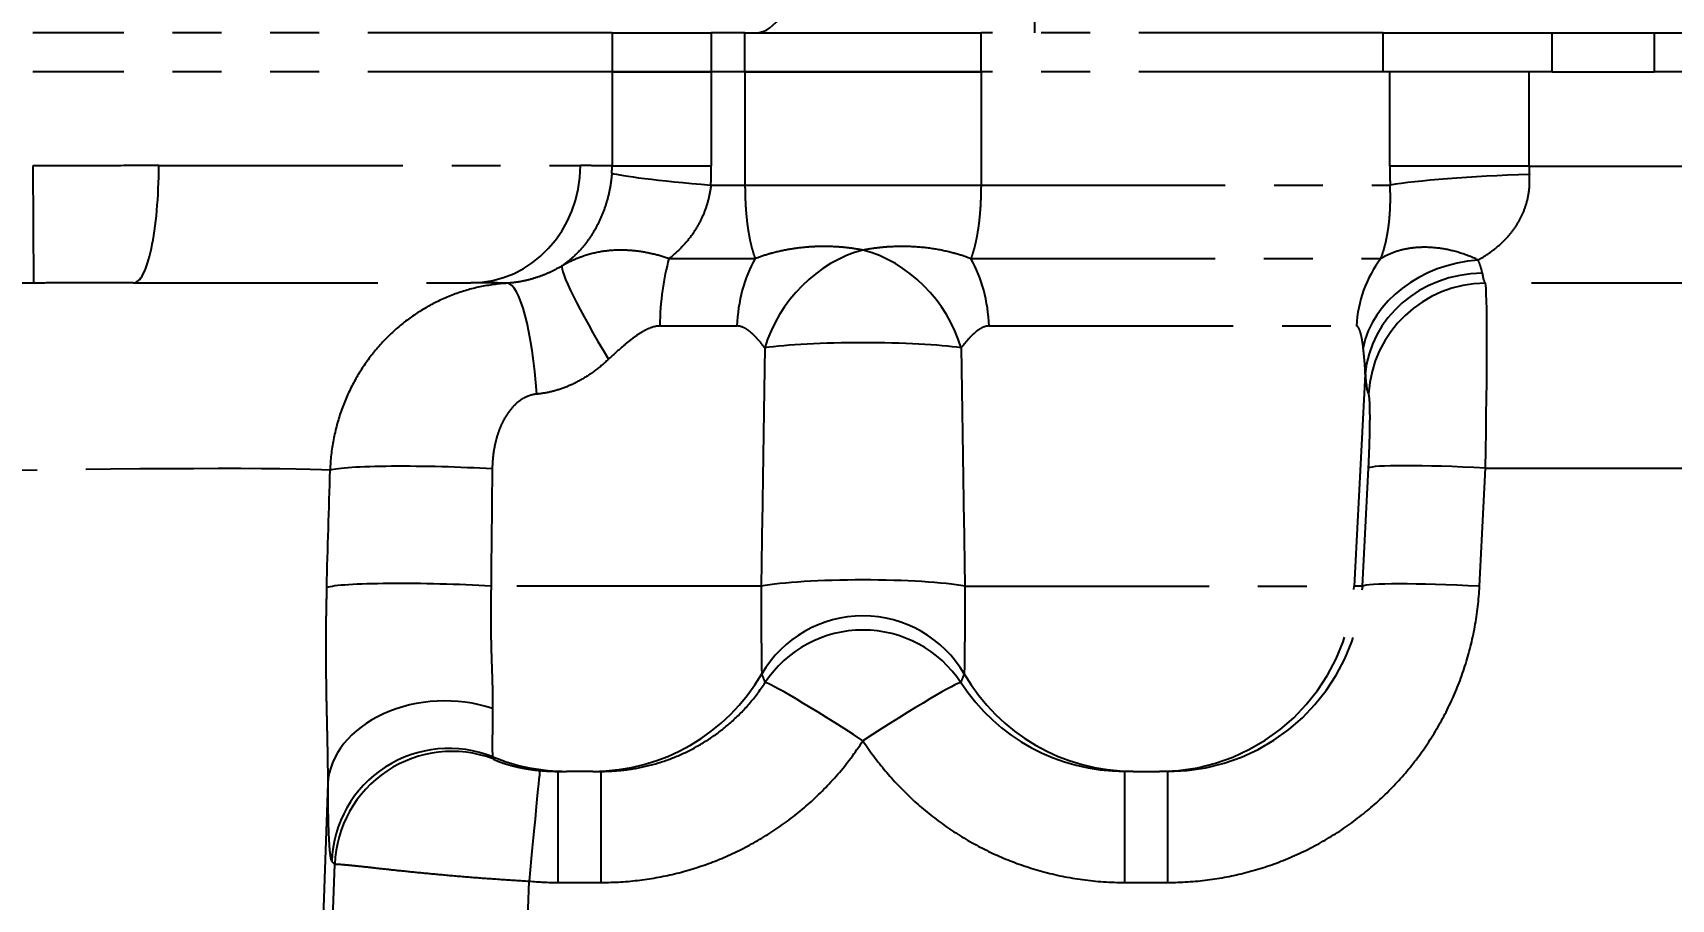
# Model space of a CAD drawing. Header units: inches. Extents: x 0 to 77285, y -118 to 40065.
# Drawn here: x 69410.72 to 69452.66, y 25522.66 to 25544.83 of the extents above; entities that cross this region are included whole.
import ezdxf

# ---------------------------------------------------------------- set-up
doc = ezdxf.new("R2010")
doc.units = ezdxf.units.IN
doc.header["$LTSCALE"] = 5
doc.header["$MEASUREMENT"] = 0
doc.linetypes.add('PHANTOM', pattern=[2.5, 1.25, -0.25, 0.25, -0.25, 0.25, -0.25])
doc.layers.add('66', color=6, linetype='PHANTOM')
doc.styles.add('SCI', font='')
doc.styles.get('SCI').set_extended_font_data('Gulim')
doc.dimstyles.new('SCH', dxfattribs={"dimtxt": 2.5, "dimasz": 2, "dimexe": 1.25, "dimexo": 0.625, "dimtad": 1, "dimdec": 8, "dimtxsty": 'SCI', "dimcen": 2.5, "dimclrd": 4, "dimclre": 4, "dimclrt": 7, "dimadec": 8, "dimazin": 2, "dimtfac": 1, "dimtdec": 8, "dimtmove": 0, "dimatfit": 3, "dimfxl": 1, "dimarcsym": 0})

# ---------------------------------------------------------------- blocks, each defined once
blk = doc.blocks.new('A$C70e98cdd')
for p, q in [((-32.85, 135.1), (-32.85, 136.753)), ((-43.671, 135.1), (-58.499, 135.1)), ((-43.671, 135.1), (-41.132, 135.1)), ((-43.671, 135.1), (-43.671, 134.1)), ((-40.269, 135.1), (-41.132, 135.1)), ((-41.132, 135.1), (-41.132, 134.1)), ((-40.269, 135.1), (-34.228, 135.1)), ((-40.269, 134.1), (-40.269, 135.1)), ((-23.936, 135.1), (-34.228, 135.1)), ((-34.228, 134.1), (-34.228, 135.1)), ((-23.936, 135.1), (-19.606, 135.1)), ((-23.936, 134.1), (-23.936, 135.1)), ((-19.606, 135.1), (-16.999, 135.1)), ((-19.606, 134.1), (-19.606, 135.1)), ((-16.999, 135.1), (-12.668, 135.1)), ((-16.999, 135.1), (-16.999, 134.1)), ((-43.671, 134.1), (-58.499, 134.1)), ((-43.671, 134.1), (-58.499, 134.1)), ((-43.671, 134.1), (-41.132, 134.1)), ((-43.671, 134.1), (-43.671, 131.694)), ((-41.132, 134.1), (-43.671, 134.1)), ((-40.269, 134.1), (-41.132, 134.1)), ((-41.132, 134.1), (-41.132, 131.694)), ((-40.269, 134.1), (-41.132, 134.1)), ((-40.269, 134.1), (-34.228, 134.1)), ((-40.269, 134.1), (-40.269, 131.2)), ((-34.228, 134.1), (-40.269, 134.1)), ((-23.936, 134.1), (-34.228, 134.1)), ((-34.228, 134.1), (-34.228, 131.2)), ((-23.936, 134.1), (-34.228, 134.1)), ((-19.606, 134.1), (-23.936, 134.1)), ((-23.763, 131.685), (-23.763, 134.1)), ((-20.201, 131.685), (-20.201, 134.1)), ((-19.606, 134.1), (-16.999, 134.1)), ((-19.606, 134.1), (-16.999, 134.1)), ((-12.668, 134.1), (-16.999, 134.1)), ((-58.499, 131.693), (-58.48, 128.696)), ((-55.273, 131.7), (-44.481, 131.7)), ((-43.671, 131.694), (-41.132, 131.694)), ((-20.201, 131.685), (-23.763, 131.685)), ((-20.201, 131.685), (-13.515, 131.685)), ((-41.142, 131.2), (-40.269, 131.2)), ((-40.269, 131.2), (-34.228, 131.2)), ((-34.228, 131.2), (-23.758, 131.2)), ((-42.215, 129.32), (-40.009, 129.32)), ((-34.488, 129.32), (-23.994, 129.32)), ((-55.918, 128.7), (-47.285, 128.7)), ((-13.888, 128.691), (-21.316, 128.691)), ((-42.452, 127.597), (-40.475, 127.597)), ((-34.022, 127.597), (-24.617, 127.597)), ((-24.391, 126.366), (-24.675, 120.938)), ((-24.46, 120.938), (-24.309, 123.962)), ((-21.468, 120.938), (-21.317, 123.962)), ((-21.317, 123.962), (29.32, 123.962)), ((-39.857, 120.938), (-46.767, 120.938)), ((-34.64, 120.938), (-24.675, 120.938)), ((-24.46, 120.938), (-24.675, 120.938)), ((-39.849, 119.35), (-39.849, 119.35)), ((-34.648, 119.35), (-34.648, 119.35)), ((-45.05, 116.2), (-44.836, 116.2)), ((-45.05, 113.357), (-45.05, 116.2)), ((-44.161, 116.2), (-44.836, 116.2)), ((-44.161, 116.2), (-43.947, 116.2)), ((-43.947, 113.357), (-43.947, 116.2)), ((-30.336, 116.2), (-30.55, 116.2)), ((-30.55, 113.357), (-30.55, 116.2)), ((-30.336, 116.2), (-29.661, 116.2)), ((-29.447, 116.2), (-29.661, 116.2)), ((-29.447, 113.357), (-29.447, 116.2)), ((-50.95, 115.886), (-51.154, 110.036)), ((-50.891, 110.29), (-50.77, 113.823)), ((-49.999, 113.76), (-49.999, 113.76)), ((-45.896, 110.415), (-45.794, 113.392)), ((-45.05, 113.357), (-43.947, 113.357)), ((-30.55, 113.357), (-29.447, 113.357))]:
    blk.add_line(p, q)
for centre, major_axis, ratio, start_param, end_param in [((-39.996, 137.1), (0, -2), 0.518302, 0, 1.396263), ((-55.918, 131.7), (0, -3), 0.215021, 6.283184, 7.853981), ((-47.285, 131.7), (0, -3), 0.934493, 0, 1.570796), ((-44.772, 131.686), (-0.007, -1.648), 0.668349, 1.465802, 1.57831), ((-50.686, 131.694), (0, -10.888), 0.877491, 1.525418, 1.570768), ((-19.324, 131.685), (0, 9.795), 0.453205, 1.570785, 1.620336), ((-18.718, 131.685), (0, 1.939), 0.764598, 1.570864, 1.678293), ((-38.745, 131.2), (-4.988, 0.341), 0.037192, 0.152266, 1.072017), ((-20.192, 131.2), (-3.998, -0.141), 0.069267, 4.709944, 5.811817), ((-41.372, 127.44), (0, -3), 0.360361, 4.035213, 4.66003), ((-38.353, 127.44), (0, -3), 0.708371, 4.035212, 4.660029), ((-37.249, 126.88), (-1.938, -2.29), 0.777596, 3.969182, 5.237031), ((-37.249, 126.88), (1.938, -2.29), 0.777598, 1.046151, 2.314004), ((-36.144, 127.44), (0, -3), 0.708367, 1.623182, 2.248003), ((-21.779, 127.44), (0, -3), 0.947374, 4.03521, 4.660029), ((-21.501, 126.884), (-2.943, -0.582), 0.794615, 4.556613, 5.974203), ((-43.374, 126.587), (-1.568, 2.558), 0.08414, 0.043418, 1.457922), ((-21.399, 126.208), (-2.994, -0.194), 0.912463, 4.653476, 6.155098), ((-20.983, 131.686), (-0.318, -3), 0.103657, 5.873455, 6.233288), ((-46.184, 125.697), (-0.18, 2.995), 0.198989, 4.752864, 6.269371), ((-21.316, 125.696), (-2.335, -1.884), 0.996944, 4.034885, 5.550233), ((-21.428, 123.7), (0.105, 5), 0.020954, 4.76519, 6.222725), ((-37.249, 126.88), (-3, 0), 0.09573, 3.720024, 5.704756), ((-23.978, 131.79), (-0.312, -5.948), 0.052479, 5.863332, 6.224785), ((-60.677, 123.7), (10.012, 0.175), 0.017391, 0.212048, 1.568657), ((-205.615, 331.931), (-86.62, -3311.761), 0.048422, 1.5083, 1.509208), ((-47.96, 123.783), (-2.999, 0.082), 0.069455, 4.294527, 6.069838), ((3098.456, 235.565), (-365.567, -3892.12), 0.802681, 4.816241, 4.81701), ((-21.317, 123.805), (-2.996, 0.149), 0.052272, 4.714989, 6.230826), ((-48.042, 120.781), (-2.999, 0.082), 0.070626, 4.275227, 6.078168), ((-37.249, 120.781), (3, 0), 0.105943, 0.516687, 2.624905), ((-29.661, 121.2), (0, -5), 0.99863, 0, 1.518436), ((-29.469, 121.2), (4.446, -2.334), 0.994691, 5.197968, 6.716405), ((-21.468, 120.781), (-2.996, 0.149), 0.052272, 4.714989, 6.230826), ((-37.249, 117.189), (3, 0), 0.995946, 0.527531, 2.614062), ((-37.249, 116.827), (3, 0), 0.996801, 0.580393, 2.5612), ((-44.161, 121.2), (0, -5), 0.99863, 0, 1.045626), ((-39.472, 118.915), (-0.515, 1.557), 0.256175, 1.628426, 1.776757), ((-35.024, 118.913), (-0.514, -1.555), 0.255809, 1.365057, 1.513612), ((-30.336, 121.2), (0, -5), 0.99863, 5.237559, 6.283185), ((-37.249, 116.827), (-2.514, 1.637), 0.043881, 4.740944, 6.239303), ((-37.249, 116.827), (2.514, 1.637), 0.043881, 0.043882, 1.542241), ((-30.528, 121.2), (4.445, 2.334), 0.99469, 3.234219, 4.226721), ((-47.953, 115.777), (-3, -0.008), 0.742054, 4.289814, 6.231099), ((-47.851, 113.791), (2.163, 2.079), 0.998822, 0.419046, 2.339121), ((-47.774, 113.714), (2.078, 2.163), 0.998905, 0.405696, 2.299486), ((4.387, 1526.298), (-51.049, -1410.067), 0.002279, 6.261332, 6.262949), ((-44.836, 121.2), (0, -5), 0.99863, 5.896275, 6.283185), ((-45.794, 113.235), (0.278, 2.987), 0.004859, 0.004858, 1.518662), ((-45.063, 121.195), (4.695, -1.756), 0.996029, 4.978561, 5.071573), ((-17.795, 999.501), (-32.026, -886.144), 0.034899, 6.249437, 6.252017), ((-45.05, 121.354), (8.008, 0), 0.99863, 4.619418, 4.712395)]:
    blk.add_ellipse(centre, major_axis=major_axis, ratio=ratio, start_param=start_param, end_param=end_param)
for points, knots in [([(-55.273, 131.7), (-55.684, 131.7), (-56.078, 131.7), (-56.456, 131.699), (-56.833, 131.699), (-57.192, 131.698), (-57.533, 131.697), (-57.874, 131.696), (-58.196, 131.695), (-58.499, 131.693)], [0, 0, 0, 0, 0.3333333, 0.3333333, 0.3333333, 0.6666667, 0.6666667, 0.6666667, 0.9999999, 0.9999999, 0.9999999, 0.9999999]), ([(-20.228, 130.887), (-20.208, 130.984), (-20.195, 131.082), (-20.189, 131.18), (-20.183, 131.279), (-20.184, 131.378), (-20.192, 131.477)], [0.75, 0.75, 0.75, 0.75, 0.875, 0.875, 0.875, 1, 1, 1, 1]), ([(-43.719, 131.169), (-43.738, 131.058), (-43.763, 130.948), (-43.792, 130.84), (-43.822, 130.731), (-43.857, 130.622), (-43.898, 130.515)], [0.125, 0.125, 0.125, 0.125, 0.25, 0.25, 0.25, 0.375, 0.375, 0.375, 0.375]), ([(-41.142, 131.2), (-41.154, 131.087), (-41.174, 130.974), (-41.2, 130.863), (-41.227, 130.752), (-41.261, 130.644), (-41.302, 130.536)], [0, 0, 0, 0, 0.1666667, 0.1666667, 0.1666667, 0.3333333, 0.3333333, 0.3333333, 0.3333333]), ([(-23.754, 130.639), (-23.75, 130.731), (-23.749, 130.824), (-23.75, 130.918), (-23.75, 131.012), (-23.753, 131.106), (-23.758, 131.2)], [0.7142857, 0.7142857, 0.7142857, 0.7142857, 0.8571429, 0.8571429, 0.8571429, 1, 1, 1, 1]), ([(-20.613, 130.042), (-20.544, 130.134), (-20.485, 130.228), (-20.435, 130.321), (-20.385, 130.414), (-20.343, 130.507), (-20.309, 130.601), (-20.275, 130.695), (-20.248, 130.79), (-20.228, 130.887)], [0.375, 0.375, 0.375, 0.375, 0.5, 0.5, 0.5, 0.625, 0.625, 0.625, 0.75, 0.75, 0.75, 0.75]), ([(-43.898, 130.515), (-43.939, 130.409), (-43.985, 130.304), (-44.037, 130.201), (-44.089, 130.098), (-44.148, 129.996), (-44.212, 129.898)], [0.375, 0.375, 0.375, 0.375, 0.5, 0.5, 0.5, 0.625, 0.625, 0.625, 0.625]), ([(-41.45, 130.214), (-41.507, 130.108), (-41.573, 130.004), (-41.647, 129.901), (-41.722, 129.799), (-41.807, 129.698), (-41.901, 129.601)], [0.5, 0.5, 0.5, 0.5, 0.6666667, 0.6666667, 0.6666667, 0.8333333, 0.8333333, 0.8333333, 0.8333333]), ([(-23.911, 129.571), (-23.886, 129.658), (-23.865, 129.746), (-23.847, 129.834), (-23.829, 129.922), (-23.814, 130.011), (-23.802, 130.099)], [0.1428571, 0.1428571, 0.1428571, 0.1428571, 0.2857143, 0.2857143, 0.2857143, 0.4285714, 0.4285714, 0.4285714, 0.4285714]), ([(-35.438, 129.57), (-35.616, 129.598), (-35.802, 129.617), (-35.997, 129.626), (-36.192, 129.635), (-36.395, 129.634), (-36.604, 129.62)], [0.4, 0.4, 0.4, 0.4, 0.6, 0.6, 0.6, 0.8, 0.8, 0.8, 0.8]), ([(-21.501, 129.285), (-21.676, 129.368), (-21.849, 129.433), (-22.015, 129.482), (-22.182, 129.531), (-22.341, 129.565), (-22.496, 129.585), (-22.651, 129.606), (-22.8, 129.613), (-22.938, 129.61), (-23.077, 129.607), (-23.205, 129.593), (-23.329, 129.57), (-23.453, 129.547), (-23.574, 129.514), (-23.685, 129.471)], [0, 0, 0, 0, 0.1666667, 0.1666667, 0.1666667, 0.3333333, 0.3333333, 0.3333333, 0.5, 0.5, 0.5, 0.6666667, 0.6666667, 0.6666667, 0.8333333, 0.8333333, 0.8333333, 0.8333333]), ([(-21.501, 129.285), (-21.376, 129.355), (-21.26, 129.43), (-21.151, 129.511), (-21.042, 129.592), (-20.941, 129.679), (-20.851, 129.768)], [0, 0, 0, 0, 0.125, 0.125, 0.125, 0.25, 0.25, 0.25, 0.25]), ([(-42.215, 129.32), (-42.346, 129.365), (-42.483, 129.405), (-42.624, 129.438), (-42.765, 129.471), (-42.91, 129.497), (-43.058, 129.515)], [0.0000007, 0.0000007, 0.0000007, 0.0000007, 0.1666667, 0.1666667, 0.1666667, 0.3333333, 0.3333333, 0.3333333, 0.3333333]), ([(-39.141, 129.556), (-39.293, 129.53), (-39.445, 129.496), (-39.591, 129.457), (-39.609, 129.452), (-39.628, 129.446), (-39.646, 129.441)], [0.6666667, 0.6666667, 0.6666667, 0.6666667, 0.8333333, 0.8333333, 0.8333333, 0.8544804, 0.8544804, 0.8544804, 0.8544804]), ([(-44.949, 129.136), (-45.043, 129.079), (-45.138, 129.029), (-45.23, 128.985), (-45.323, 128.941), (-45.413, 128.903), (-45.506, 128.87)], [0.0000002, 0.0000002, 0.0000002, 0.0000002, 0.2, 0.2, 0.2, 0.4, 0.4, 0.4, 0.4]), ([(-58.48, 128.696), (-58.741, 128.695), (-59.249, 128.693), (-59.976, 128.691), (-60.435, 128.691), (-60.658, 128.691)], [0, 0, 0, 0, 0.3333333, 0.6666667, 0.9999997, 0.9999997, 0.9999997, 0.9999997]), ([(-55.918, 128.7), (-56.242, 128.7), (-56.867, 128.7), (-57.724, 128.698), (-58.238, 128.697), (-58.48, 128.696)], [0.0000009, 0.0000009, 0.0000009, 0.0000009, 0.3333333, 0.6666667, 0.9999998, 0.9999998, 0.9999998, 0.9999998]), ([(-47.053, 128.597), (-47.281, 128.548), (-47.505, 128.483), (-47.725, 128.401), (-47.944, 128.319), (-48.159, 128.22), (-48.365, 128.106)], [0.1, 0.1, 0.1, 0.1, 0.2, 0.2, 0.2, 0.3, 0.3, 0.3, 0.3]), ([(-46.356, 128.691), (-46.394, 128.693), (-46.489, 128.696), (-46.688, 128.698), (-46.947, 128.7), (-47.165, 128.7), (-47.285, 128.7)], [0, 0, 0, 0, 0.25, 0.5, 0.75, 0.9999991, 0.9999991, 0.9999991, 0.9999991]), ([(-39.891, 127.199), (-39.933, 127.249), (-39.974, 127.294), (-40.014, 127.334), (-40.053, 127.374), (-40.092, 127.409), (-40.131, 127.441), (-40.169, 127.473), (-40.209, 127.502), (-40.249, 127.525)], [0.1666667, 0.1666667, 0.1666667, 0.1666667, 0.3333333, 0.3333333, 0.3333333, 0.5, 0.5, 0.5, 0.6666667, 0.6666667, 0.6666667, 0.6666667]), ([(-34.022, 127.597), (-34.058, 127.597), (-34.097, 127.591), (-34.139, 127.577), (-34.18, 127.563), (-34.224, 127.542), (-34.27, 127.512)], [0, 0, 0, 0, 0.2, 0.2, 0.2, 0.4, 0.4, 0.4, 0.4]), ([(-24.495, 127.352), (-24.504, 127.393), (-24.514, 127.429), (-24.524, 127.46), (-24.534, 127.49), (-24.544, 127.515), (-24.554, 127.535), (-24.564, 127.556), (-24.575, 127.571), (-24.585, 127.582), (-24.596, 127.592), (-24.607, 127.597), (-24.617, 127.597)], [0.3333333, 0.3333333, 0.3333333, 0.3333333, 0.5, 0.5, 0.5, 0.6666667, 0.6666667, 0.6666667, 0.8333333, 0.8333333, 0.8333333, 1, 1, 1, 1]), ([(-42.975, 127.396), (-43.047, 127.35), (-43.123, 127.294), (-43.205, 127.231), (-43.287, 127.167), (-43.374, 127.094), (-43.467, 127.013)], [0.5, 0.5, 0.5, 0.5, 0.6666667, 0.6666667, 0.6666667, 0.8333333, 0.8333333, 0.8333333, 0.8333333]), ([(-39.761, 127.037), (-39.775, 126.085), (-39.805, 124.117), (-39.839, 122.02), (-39.857, 120.938)], [0, 0, 0, 0, 0.5, 1, 1, 1, 1]), ([(-34.737, 127.037), (-34.722, 126.085), (-34.692, 124.117), (-34.658, 122.02), (-34.64, 120.938)], [0.0000007, 0.0000007, 0.0000007, 0.0000007, 0.5, 1, 1, 1, 1]), ([(-24.391, 126.366), (-24.392, 126.425), (-24.398, 126.553), (-24.417, 126.778), (-24.435, 126.95), (-24.445, 127.041)], [0.0000025, 0.0000025, 0.0000025, 0.0000025, 0.3333333, 0.6666667, 0.9999997, 0.9999997, 0.9999997, 0.9999997]), ([(-44.486, 126.21), (-44.606, 126.142), (-44.729, 126.083), (-44.854, 126.034), (-44.978, 125.985), (-45.104, 125.945), (-45.228, 125.915)], [0.4, 0.4, 0.4, 0.4, 0.6, 0.6, 0.6, 0.8, 0.8, 0.8, 0.8]), ([(-50.977, 120.905), (-50.98, 120.792), (-50.983, 120.675), (-50.986, 120.556), (-50.989, 120.436), (-50.991, 120.314), (-50.993, 120.187), (-50.995, 120.059), (-50.996, 119.925), (-50.997, 119.786)], [0, 0, 0, 0, 0.0769231, 0.0769231, 0.0769231, 0.1538462, 0.1538462, 0.1538462, 0.2307692, 0.2307692, 0.2307692, 0.2307692]), ([(-46.767, 120.938), (-46.769, 120.868), (-46.771, 120.795), (-46.773, 120.72), (-46.774, 120.645), (-46.775, 120.569), (-46.776, 120.49)], [0, 0, 0, 0, 0.0769231, 0.0769231, 0.0769231, 0.1538462, 0.1538462, 0.1538462, 0.1538462]), ([(-21.841, 118.893), (-21.735, 119.221), (-21.65, 119.559), (-21.588, 119.901), (-21.525, 120.243), (-21.485, 120.588), (-21.468, 120.938)], [0.8333333, 0.8333333, 0.8333333, 0.8333333, 0.9166667, 0.9166667, 0.9166667, 1, 1, 1, 1]), ([(-34.641, 120.544), (-34.641, 120.417), (-34.642, 120.293), (-34.642, 120.174), (-34.643, 120.055), (-34.644, 119.94), (-34.644, 119.831)], [0.1111111, 0.1111111, 0.1111111, 0.1111111, 0.2222222, 0.2222222, 0.2222222, 0.3333333, 0.3333333, 0.3333333, 0.3333333]), ([(-46.776, 119.969), (-46.776, 119.875), (-46.774, 119.777), (-46.772, 119.677), (-46.771, 119.577), (-46.768, 119.475), (-46.766, 119.374), (-46.763, 119.273), (-46.76, 119.172), (-46.757, 119.075), (-46.754, 118.977), (-46.751, 118.884), (-46.748, 118.796)], [0.3076923, 0.3076923, 0.3076923, 0.3076923, 0.3846154, 0.3846154, 0.3846154, 0.4615385, 0.4615385, 0.4615385, 0.5384615, 0.5384615, 0.5384615, 0.6153846, 0.6153846, 0.6153846, 0.6153846]), ([(-39.855, 120.174), (-39.854, 120.055), (-39.854, 119.94), (-39.853, 119.831), (-39.852, 119.723), (-39.851, 119.621), (-39.851, 119.527), (-39.85, 119.432), (-39.849, 119.345), (-39.848, 119.266), (-39.847, 119.186), (-39.847, 119.115), (-39.846, 119.05)], [0.2222222, 0.2222222, 0.2222222, 0.2222222, 0.3333333, 0.3333333, 0.3333333, 0.4444444, 0.4444444, 0.4444444, 0.5555556, 0.5555556, 0.5555556, 0.6666667, 0.6666667, 0.6666667, 0.6666667]), ([(-34.644, 119.831), (-34.645, 119.723), (-34.646, 119.621), (-34.646, 119.527), (-34.647, 119.432), (-34.648, 119.345), (-34.649, 119.266)], [0.3333333, 0.3333333, 0.3333333, 0.3333333, 0.4444444, 0.4444444, 0.4444444, 0.5555556, 0.5555556, 0.5555556, 0.5555556]), ([(-34.649, 119.266), (-34.65, 119.186), (-34.651, 119.115), (-34.651, 119.05), (-34.652, 118.986), (-34.653, 118.928), (-34.654, 118.879), (-34.654, 118.829), (-34.655, 118.789), (-34.655, 118.758)], [0.5555556, 0.5555556, 0.5555556, 0.5555556, 0.6666667, 0.6666667, 0.6666667, 0.7777778, 0.7777778, 0.7777778, 0.8888889, 0.8888889, 0.8888889, 0.8888889]), ([(-50.997, 118.885), (-50.995, 118.725), (-50.993, 118.561), (-50.991, 118.399), (-50.989, 118.236), (-50.986, 118.074), (-50.983, 117.918), (-50.98, 117.762), (-50.976, 117.612), (-50.973, 117.471), (-50.97, 117.33), (-50.967, 117.199), (-50.964, 117.077), (-50.962, 116.955), (-50.959, 116.842), (-50.957, 116.738), (-50.956, 116.635), (-50.954, 116.54), (-50.953, 116.448), (-50.951, 116.356), (-50.95, 116.266), (-50.95, 116.173)], [0.3846154, 0.3846154, 0.3846154, 0.3846154, 0.4615385, 0.4615385, 0.4615385, 0.5384615, 0.5384615, 0.5384615, 0.6153846, 0.6153846, 0.6153846, 0.6923077, 0.6923077, 0.6923077, 0.7692308, 0.7692308, 0.7692308, 0.8461538, 0.8461538, 0.8461538, 0.9230769, 0.9230769, 0.9230769, 0.9230769]), ([(-39.846, 119.05), (-39.845, 118.986), (-39.844, 118.928), (-39.843, 118.879), (-39.843, 118.829), (-39.842, 118.789), (-39.842, 118.758)], [0.6666667, 0.6666667, 0.6666667, 0.6666667, 0.7777778, 0.7777778, 0.7777778, 0.8888889, 0.8888889, 0.8888889, 0.8888889]), ([(-40.612, 117.471), (-40.457, 117.61), (-40.304, 117.763), (-40.161, 117.93), (-40.017, 118.096), (-39.882, 118.275), (-39.757, 118.467)], [0.75, 0.75, 0.75, 0.75, 0.875, 0.875, 0.875, 1, 1, 1, 1]), ([(-46.728, 117.811), (-46.73, 117.723), (-46.731, 117.643), (-46.731, 117.572), (-46.732, 117.501), (-46.733, 117.438), (-46.734, 117.381), (-46.734, 117.324), (-46.735, 117.274), (-46.735, 117.227), (-46.735, 117.181), (-46.736, 117.14), (-46.736, 117.102)], [0, 0, 0, 0, 0.0666667, 0.0666667, 0.0666667, 0.1333333, 0.1333333, 0.1333333, 0.2, 0.2, 0.2, 0.2666667, 0.2666667, 0.2666667, 0.2666667]), ([(-41.606, 116.78), (-41.427, 116.874), (-41.254, 116.979), (-41.089, 117.094), (-40.924, 117.209), (-40.767, 117.332), (-40.612, 117.471)], [0.5, 0.5, 0.5, 0.5, 0.625, 0.625, 0.625, 0.75, 0.75, 0.75, 0.75]), ([(-46.737, 116.79), (-46.737, 116.772), (-46.737, 116.754), (-46.737, 116.737), (-46.736, 116.721), (-46.736, 116.705), (-46.736, 116.691), (-46.735, 116.677), (-46.735, 116.664), (-46.734, 116.653)], [0.5333333, 0.5333333, 0.5333333, 0.5333333, 0.6, 0.6, 0.6, 0.6666667, 0.6666667, 0.6666667, 0.7333333, 0.7333333, 0.7333333, 0.7333333]), ([(-42.737, 116.348), (-42.542, 116.396), (-42.348, 116.457), (-42.158, 116.529), (-41.969, 116.602), (-41.784, 116.685), (-41.606, 116.78)], [0.25, 0.25, 0.25, 0.25, 0.375, 0.375, 0.375, 0.5, 0.5, 0.5, 0.5]), ([(-46.668, 116.493), (-46.652, 116.486), (-46.633, 116.477), (-46.61, 116.468), (-46.586, 116.459), (-46.56, 116.448), (-46.53, 116.437)], [0.1818182, 0.1818182, 0.1818182, 0.1818182, 0.2727273, 0.2727273, 0.2727273, 0.3636364, 0.3636364, 0.3636364, 0.3636364]), ([(-46.178, 116.332), (-46.131, 116.32), (-46.082, 116.309), (-46.031, 116.299), (-45.98, 116.288), (-45.925, 116.277), (-45.869, 116.268)], [0.6363636, 0.6363636, 0.6363636, 0.6363636, 0.7272727, 0.7272727, 0.7272727, 0.8181818, 0.8181818, 0.8181818, 0.8181818]), ([(-36.677, 116.213), (-36.472, 115.968), (-36.251, 115.734), (-36.017, 115.515), (-35.782, 115.295), (-35.534, 115.089), (-35.273, 114.898)], [0.125, 0.125, 0.125, 0.125, 0.25, 0.25, 0.25, 0.375, 0.375, 0.375, 0.375]), ([(-50.95, 115.886), (-50.949, 115.745), (-50.949, 115.618), (-50.947, 115.504), (-50.946, 115.39), (-50.945, 115.29), (-50.944, 115.198), (-50.942, 115.107), (-50.94, 115.026), (-50.939, 114.952)], [0, 0, 0, 0, 0.0666667, 0.0666667, 0.0666667, 0.1333333, 0.1333333, 0.1333333, 0.2, 0.2, 0.2, 0.2]), ([(-25.584, 114.35), (-25.291, 114.511), (-25.009, 114.691), (-24.739, 114.887), (-24.47, 115.083), (-24.213, 115.296), (-23.97, 115.524)], [0.3333333, 0.3333333, 0.3333333, 0.3333333, 0.4166667, 0.4166667, 0.4166667, 0.5, 0.5, 0.5, 0.5]), ([(-50.939, 114.952), (-50.937, 114.878), (-50.935, 114.812), (-50.933, 114.752), (-50.931, 114.691), (-50.929, 114.637), (-50.927, 114.588)], [0.2, 0.2, 0.2, 0.2, 0.2666667, 0.2666667, 0.2666667, 0.3333333, 0.3333333, 0.3333333, 0.3333333]), ([(-50.927, 114.588), (-50.925, 114.539), (-50.923, 114.495), (-50.921, 114.455), (-50.919, 114.415), (-50.916, 114.379), (-50.914, 114.346)], [0.3333333, 0.3333333, 0.3333333, 0.3333333, 0.4, 0.4, 0.4, 0.4666667, 0.4666667, 0.4666667, 0.4666667]), ([(-50.914, 114.346), (-50.912, 114.312), (-50.91, 114.282), (-50.908, 114.252), (-50.906, 114.223), (-50.903, 114.195), (-50.901, 114.168), (-50.898, 114.142), (-50.895, 114.117), (-50.893, 114.094)], [0.4666667, 0.4666667, 0.4666667, 0.4666667, 0.5333333, 0.5333333, 0.5333333, 0.6, 0.6, 0.6, 0.6666667, 0.6666667, 0.6666667, 0.6666667]), ([(-42.959, 113.418), (-42.638, 113.458), (-42.326, 113.516), (-42.014, 113.593), (-41.703, 113.671), (-41.392, 113.768), (-41.089, 113.884), (-40.786, 113.999), (-40.491, 114.133), (-40.205, 114.285)], [0.125, 0.125, 0.125, 0.125, 0.25, 0.25, 0.25, 0.375, 0.375, 0.375, 0.5, 0.5, 0.5, 0.5]), ([(-50.77, 113.823), (-50.761, 113.827), (-50.736, 113.828), (-50.695, 113.827), (-50.654, 113.825), (-50.599, 113.821), (-50.529, 113.815), (-50.458, 113.809), (-50.372, 113.8), (-50.272, 113.79)], [0, 0, 0, 0, 0.0909091, 0.0909091, 0.0909091, 0.1818182, 0.1818182, 0.1818182, 0.2727273, 0.2727273, 0.2727273, 0.2727273]), ([(-50.272, 113.79), (-50.172, 113.779), (-50.058, 113.767), (-49.931, 113.753), (-49.804, 113.738), (-49.664, 113.723), (-49.512, 113.706), (-49.36, 113.69), (-49.197, 113.672), (-49.022, 113.654)], [0.2727273, 0.2727273, 0.2727273, 0.2727273, 0.3636364, 0.3636364, 0.3636364, 0.4545455, 0.4545455, 0.4545455, 0.5454545, 0.5454545, 0.5454545, 0.5454545]), ([(-49.022, 113.654), (-48.848, 113.636), (-48.663, 113.617), (-48.471, 113.599), (-48.279, 113.58), (-48.081, 113.562), (-47.872, 113.543), (-47.663, 113.525), (-47.443, 113.506), (-47.214, 113.488), (-46.985, 113.47), (-46.747, 113.453), (-46.509, 113.437)], [0.5454545, 0.5454545, 0.5454545, 0.5454545, 0.6363636, 0.6363636, 0.6363636, 0.7272727, 0.7272727, 0.7272727, 0.8181818, 0.8181818, 0.8181818, 0.9090909, 0.9090909, 0.9090909, 0.9090909]), ([(-32.653, 113.638), (-32.324, 113.548), (-31.977, 113.477), (-31.626, 113.429), (-31.274, 113.382), (-30.917, 113.357), (-30.55, 113.357)], [0.75, 0.75, 0.75, 0.75, 0.875, 0.875, 0.875, 1, 1, 1, 1])]:
    blk.add_open_spline(points, degree=3, knots=knots)
for points in [[(-44.132, 131.699), (-44.234, 131.7), (-44.351, 131.7), (-44.481, 131.7)], [(-44.043, 131.699), (-44.071, 131.699), (-44.101, 131.699), (-44.132, 131.699)], [(-43.863, 131.697), (-43.917, 131.698), (-43.977, 131.699), (-44.043, 131.699)], [(-43.739, 131.695), (-43.776, 131.696), (-43.818, 131.697), (-43.863, 131.697)], [(-43.671, 131.694), (-43.692, 131.694), (-43.714, 131.695), (-43.739, 131.695)], [(-43.678, 131.509), (-43.686, 131.394), (-43.7, 131.281), (-43.719, 131.169)], [(-40.269, 131.2), (-40.269, 131.091), (-40.267, 130.983), (-40.264, 130.878)], [(-40.264, 130.878), (-40.263, 130.859), (-40.262, 130.84), (-40.261, 130.822)], [(-34.234, 130.878), (-34.234, 130.859), (-34.235, 130.84), (-34.236, 130.822)], [(-34.228, 131.2), (-34.228, 131.091), (-34.23, 130.983), (-34.234, 130.878)], [(-41.302, 130.536), (-41.343, 130.427), (-41.393, 130.32), (-41.45, 130.214)], [(-40.261, 130.822), (-40.258, 130.736), (-40.253, 130.652), (-40.247, 130.571)], [(-40.247, 130.571), (-40.244, 130.536), (-40.241, 130.501), (-40.238, 130.467)], [(-40.238, 130.467), (-40.233, 130.407), (-40.227, 130.348), (-40.221, 130.293)], [(-34.259, 130.467), (-34.264, 130.407), (-34.27, 130.348), (-34.276, 130.293)], [(-34.25, 130.571), (-34.253, 130.536), (-34.256, 130.501), (-34.259, 130.467)], [(-34.236, 130.822), (-34.24, 130.736), (-34.244, 130.652), (-34.25, 130.571)], [(-23.771, 130.366), (-23.763, 130.456), (-23.758, 130.547), (-23.754, 130.639)], [(-40.221, 130.293), (-40.215, 130.245), (-40.21, 130.2), (-40.204, 130.157)], [(-40.204, 130.157), (-40.199, 130.12), (-40.194, 130.085), (-40.188, 130.051)], [(-40.188, 130.051), (-40.18, 129.996), (-40.171, 129.945), (-40.162, 129.896)], [(-34.309, 130.051), (-34.317, 129.996), (-34.326, 129.945), (-34.335, 129.896)], [(-34.293, 130.157), (-34.298, 130.12), (-34.303, 130.085), (-34.309, 130.051)], [(-34.276, 130.293), (-34.282, 130.245), (-34.287, 130.2), (-34.293, 130.157)], [(-23.802, 130.099), (-23.789, 130.188), (-23.779, 130.276), (-23.771, 130.366)], [(-20.851, 129.768), (-20.761, 129.858), (-20.682, 129.95), (-20.613, 130.042)], [(-44.423, 129.615), (-44.499, 129.525), (-44.581, 129.44), (-44.669, 129.359)], [(-44.212, 129.898), (-44.276, 129.8), (-44.347, 129.706), (-44.423, 129.615)], [(-41.901, 129.601), (-41.995, 129.504), (-42.1, 129.409), (-42.215, 129.32)], [(-40.162, 129.896), (-40.159, 129.878), (-40.155, 129.859), (-40.152, 129.841)], [(-40.152, 129.841), (-40.14, 129.782), (-40.128, 129.726), (-40.115, 129.672)], [(-40.115, 129.672), (-40.113, 129.666), (-40.112, 129.66), (-40.11, 129.654)], [(-40.11, 129.654), (-40.095, 129.594), (-40.079, 129.536), (-40.063, 129.48)], [(-38.686, 129.614), (-38.836, 129.602), (-38.989, 129.583), (-39.141, 129.556)], [(-38.505, 129.626), (-38.565, 129.623), (-38.625, 129.619), (-38.686, 129.614)], [(-38.234, 129.632), (-38.326, 129.632), (-38.416, 129.63), (-38.505, 129.626)], [(-37.755, 129.61), (-37.92, 129.625), (-38.08, 129.632), (-38.234, 129.632)], [(-37.672, 129.601), (-37.7, 129.604), (-37.728, 129.607), (-37.755, 129.61)], [(-37.249, 129.539), (-37.393, 129.566), (-37.534, 129.587), (-37.672, 129.601)], [(-36.826, 129.601), (-36.964, 129.587), (-37.106, 129.566), (-37.249, 129.539)], [(-36.604, 129.62), (-36.677, 129.616), (-36.751, 129.609), (-36.826, 129.601)], [(-34.387, 129.654), (-34.402, 129.594), (-34.418, 129.536), (-34.435, 129.48)], [(-34.383, 129.672), (-34.384, 129.666), (-34.386, 129.66), (-34.387, 129.654)], [(-34.345, 129.841), (-34.357, 129.782), (-34.369, 129.726), (-34.383, 129.672)], [(-34.335, 129.896), (-34.338, 129.877), (-34.342, 129.859), (-34.345, 129.841)], [(-44.696, 129.335), (-44.776, 129.264), (-44.861, 129.197), (-44.949, 129.136)], [(-44.697, 129.266), (-44.78, 129.227), (-44.864, 129.184), (-44.949, 129.136)], [(-44.448, 129.367), (-44.53, 129.338), (-44.613, 129.304), (-44.697, 129.266)], [(-44.669, 129.359), (-44.678, 129.351), (-44.687, 129.343), (-44.696, 129.335)], [(-43.969, 129.494), (-44.126, 129.467), (-44.285, 129.425), (-44.448, 129.367)], [(-43.507, 129.538), (-43.659, 129.535), (-43.813, 129.521), (-43.969, 129.494)], [(-43.478, 129.538), (-43.487, 129.538), (-43.497, 129.538), (-43.507, 129.538)], [(-43.058, 129.515), (-43.196, 129.531), (-43.336, 129.539), (-43.478, 129.538)], [(-40.063, 129.48), (-40.061, 129.476), (-40.06, 129.471), (-40.059, 129.467)], [(-40.059, 129.467), (-40.043, 129.416), (-40.026, 129.367), (-40.009, 129.32)], [(-39.646, 129.441), (-39.771, 129.405), (-39.892, 129.365), (-40.009, 129.32)], [(-34.934, 129.464), (-35.092, 129.506), (-35.26, 129.542), (-35.438, 129.57)], [(-34.851, 129.441), (-34.878, 129.449), (-34.906, 129.457), (-34.934, 129.464)], [(-34.488, 129.32), (-34.602, 129.364), (-34.723, 129.405), (-34.851, 129.441)], [(-34.438, 129.467), (-34.454, 129.416), (-34.471, 129.367), (-34.488, 129.32)], [(-34.435, 129.48), (-34.436, 129.476), (-34.437, 129.471), (-34.438, 129.467)], [(-23.994, 129.32), (-23.963, 129.401), (-23.935, 129.485), (-23.911, 129.571)], [(-23.685, 129.471), (-23.796, 129.429), (-23.899, 129.379), (-23.994, 129.32)], [(-21.453, 129.156), (-21.467, 129.196), (-21.483, 129.239), (-21.501, 129.285)], [(-45.788, 128.782), (-45.884, 128.757), (-45.98, 128.737), (-46.075, 128.722)], [(-45.506, 128.87), (-45.598, 128.836), (-45.693, 128.807), (-45.788, 128.782)], [(-21.418, 129.043), (-21.427, 129.078), (-21.439, 129.116), (-21.453, 129.156)], [(-21.399, 128.947), (-21.403, 128.976), (-21.409, 129.009), (-21.418, 129.043)], [(-46.356, 128.691), (-46.591, 128.677), (-46.824, 128.645), (-47.053, 128.597)], [(-46.075, 128.722), (-46.17, 128.707), (-46.263, 128.697), (-46.356, 128.691)], [(-48.365, 128.106), (-48.571, 127.991), (-48.768, 127.862), (-48.955, 127.718)], [(-48.955, 127.718), (-49.142, 127.574), (-49.319, 127.417), (-49.484, 127.246)], [(-42.774, 127.511), (-42.836, 127.481), (-42.903, 127.443), (-42.975, 127.396)], [(-42.599, 127.577), (-42.653, 127.563), (-42.711, 127.541), (-42.774, 127.511)], [(-42.452, 127.597), (-42.496, 127.597), (-42.545, 127.591), (-42.599, 127.577)], [(-40.366, 127.579), (-40.404, 127.592), (-40.44, 127.597), (-40.475, 127.597)], [(-40.249, 127.525), (-40.288, 127.549), (-40.328, 127.567), (-40.366, 127.579)], [(-34.27, 127.512), (-34.316, 127.482), (-34.364, 127.445), (-34.415, 127.399)], [(-49.484, 127.246), (-49.649, 127.075), (-49.802, 126.892), (-49.941, 126.699)], [(-39.761, 127.037), (-39.805, 127.095), (-39.848, 127.15), (-39.891, 127.199)], [(-34.571, 127.24), (-34.625, 127.179), (-34.68, 127.111), (-34.737, 127.037)], [(-34.415, 127.399), (-34.465, 127.354), (-34.517, 127.3), (-34.571, 127.24)], [(-24.468, 127.212), (-24.476, 127.264), (-24.485, 127.31), (-24.495, 127.352)], [(-24.445, 127.041), (-24.452, 127.104), (-24.46, 127.161), (-24.468, 127.212)], [(-49.941, 126.699), (-50.079, 126.506), (-50.203, 126.305), (-50.314, 126.093)], [(-43.764, 126.744), (-43.886, 126.63), (-44.008, 126.529), (-44.128, 126.44)], [(-43.467, 127.013), (-43.56, 126.932), (-43.659, 126.842), (-43.764, 126.744)], [(-44.128, 126.44), (-44.248, 126.352), (-44.366, 126.277), (-44.486, 126.21)], [(-50.314, 126.093), (-50.425, 125.88), (-50.522, 125.657), (-50.605, 125.421)], [(-45.777, 125.816), (-45.837, 125.796), (-45.895, 125.77), (-45.951, 125.738)], [(-45.596, 125.854), (-45.657, 125.848), (-45.718, 125.835), (-45.777, 125.816)], [(-45.228, 125.915), (-45.352, 125.885), (-45.474, 125.865), (-45.596, 125.854)], [(-24.309, 123.962), (-24.304, 124.061), (-24.295, 124.254), (-24.285, 124.532), (-24.277, 124.797), (-24.272, 125.043), (-24.271, 125.263), (-24.272, 125.455), (-24.276, 125.613), (-24.284, 125.736), (-24.294, 125.82), (-24.303, 125.847), (-24.308, 125.853)], [(-50.605, 125.421), (-50.687, 125.185), (-50.754, 124.937), (-50.802, 124.684)], [(-46.265, 125.464), (-46.313, 125.407), (-46.357, 125.344), (-46.398, 125.275)], [(-46.115, 125.619), (-46.168, 125.574), (-46.218, 125.522), (-46.265, 125.464)], [(-45.951, 125.738), (-46.008, 125.705), (-46.063, 125.665), (-46.115, 125.619)], [(-46.512, 125.057), (-46.546, 124.98), (-46.577, 124.899), (-46.604, 124.814)], [(-46.398, 125.275), (-46.44, 125.207), (-46.478, 125.134), (-46.512, 125.057)], [(-50.802, 124.684), (-50.85, 124.43), (-50.88, 124.171), (-50.889, 123.907)], [(-46.604, 124.814), (-46.631, 124.729), (-46.654, 124.64), (-46.674, 124.545)], [(-46.72, 124.251), (-46.73, 124.149), (-46.737, 124.046), (-46.738, 123.94)], [(-46.674, 124.545), (-46.693, 124.451), (-46.709, 124.352), (-46.72, 124.251)], [(-39.857, 120.938), (-39.857, 120.803), (-39.857, 120.672), (-39.856, 120.544)], [(-34.64, 120.938), (-34.64, 120.803), (-34.641, 120.672), (-34.641, 120.544)], [(-46.776, 120.49), (-46.777, 120.41), (-46.777, 120.326), (-46.777, 120.24)], [(-39.856, 120.544), (-39.856, 120.417), (-39.855, 120.293), (-39.855, 120.174)], [(-46.777, 120.24), (-46.778, 120.153), (-46.777, 120.063), (-46.776, 119.969)], [(-50.997, 119.786), (-50.998, 119.647), (-50.999, 119.503), (-50.999, 119.352)], [(-50.999, 119.352), (-50.999, 119.202), (-50.998, 119.045), (-50.997, 118.885)], [(-46.748, 118.796), (-46.745, 118.708), (-46.742, 118.626), (-46.74, 118.551)], [(-39.842, 118.758), (-39.841, 118.726), (-39.841, 118.705), (-39.841, 118.693)], [(-34.655, 118.758), (-34.656, 118.726), (-34.656, 118.705), (-34.656, 118.693)], [(-22.214, 117.944), (-22.071, 118.248), (-21.946, 118.565), (-21.841, 118.893)], [(-46.74, 118.551), (-46.738, 118.475), (-46.735, 118.405), (-46.734, 118.34)], [(-46.734, 118.34), (-46.732, 118.276), (-46.731, 118.217), (-46.73, 118.16)], [(-46.73, 118.16), (-46.729, 118.102), (-46.728, 118.047), (-46.728, 117.989)], [(-46.728, 117.989), (-46.727, 117.931), (-46.727, 117.871), (-46.728, 117.811)], [(-22.697, 117.065), (-22.518, 117.347), (-22.357, 117.639), (-22.214, 117.944)], [(-46.736, 117.102), (-46.736, 117.064), (-46.736, 117.031), (-46.737, 117)], [(-23.286, 116.253), (-23.073, 116.511), (-22.876, 116.783), (-22.697, 117.065)], [(-46.737, 117), (-46.737, 116.969), (-46.737, 116.941), (-46.737, 116.916)], [(-46.737, 116.916), (-46.737, 116.892), (-46.737, 116.869), (-46.737, 116.848)], [(-46.737, 116.848), (-46.737, 116.827), (-46.737, 116.808), (-46.737, 116.79)], [(-46.734, 116.653), (-46.734, 116.641), (-46.733, 116.631), (-46.732, 116.622)], [(-46.732, 116.622), (-46.732, 116.613), (-46.731, 116.605), (-46.73, 116.599)], [(-46.73, 116.599), (-46.729, 116.592), (-46.727, 116.586), (-46.726, 116.581)], [(-37.895, 116.125), (-37.665, 116.39), (-37.449, 116.676), (-37.249, 116.984)], [(-37.249, 116.984), (-37.073, 116.715), (-36.883, 116.458), (-36.677, 116.213)], [(-50.95, 116.173), (-50.949, 116.08), (-50.949, 115.983), (-50.95, 115.886)], [(-46.726, 116.581), (-46.724, 116.576), (-46.722, 116.572), (-46.72, 116.57)], [(-46.717, 116.521), (-46.717, 116.519), (-46.712, 116.516), (-46.704, 116.511)], [(-46.704, 116.511), (-46.696, 116.506), (-46.684, 116.5), (-46.668, 116.493)], [(-46.53, 116.437), (-46.5, 116.427), (-46.466, 116.415), (-46.43, 116.403)], [(-46.43, 116.403), (-46.393, 116.392), (-46.354, 116.38), (-46.312, 116.368)], [(-46.312, 116.368), (-46.27, 116.356), (-46.225, 116.344), (-46.178, 116.332)], [(-45.869, 116.268), (-45.812, 116.258), (-45.753, 116.249), (-45.694, 116.242)], [(-45.694, 116.242), (-45.635, 116.234), (-45.576, 116.227), (-45.516, 116.222)], [(-43.947, 116.2), (-43.737, 116.2), (-43.53, 116.213), (-43.329, 116.238)], [(-43.329, 116.238), (-43.127, 116.263), (-42.932, 116.299), (-42.737, 116.348)], [(-23.97, 115.524), (-23.727, 115.752), (-23.499, 115.996), (-23.286, 116.253)], [(-38.616, 115.39), (-38.368, 115.613), (-38.124, 115.859), (-37.895, 116.125)], [(-39.38, 114.787), (-39.116, 114.97), (-38.864, 115.168), (-38.616, 115.39)], [(-40.205, 114.285), (-39.92, 114.436), (-39.644, 114.604), (-39.38, 114.787)], [(-35.273, 114.898), (-35.012, 114.708), (-34.738, 114.532), (-34.458, 114.375)], [(-50.893, 114.094), (-50.89, 114.071), (-50.887, 114.051), (-50.885, 114.032)], [(-34.458, 114.375), (-34.178, 114.218), (-33.892, 114.08), (-33.593, 113.957)], [(-26.492, 113.922), (-26.18, 114.046), (-25.876, 114.189), (-25.584, 114.35)], [(-50.885, 114.032), (-50.882, 114.014), (-50.879, 113.998), (-50.876, 113.983)], [(-50.876, 113.983), (-50.873, 113.969), (-50.87, 113.957), (-50.867, 113.946)], [(-50.867, 113.946), (-50.864, 113.935), (-50.861, 113.926), (-50.858, 113.918)], [(-50.858, 113.918), (-50.854, 113.91), (-50.851, 113.904), (-50.847, 113.9)], [(-33.593, 113.957), (-33.294, 113.834), (-32.982, 113.727), (-32.653, 113.638)], [(-27.448, 113.61), (-27.124, 113.694), (-26.803, 113.798), (-26.492, 113.922)], [(-46.509, 113.437), (-46.271, 113.42), (-46.032, 113.405), (-45.794, 113.392)], [(-43.947, 113.357), (-43.611, 113.357), (-43.28, 113.378), (-42.959, 113.418)], [(-29.447, 113.357), (-29.103, 113.357), (-28.764, 113.379), (-28.431, 113.422)], [(-28.431, 113.422), (-28.099, 113.464), (-27.772, 113.527), (-27.448, 113.61)]]:
    blk.add_open_spline(points, degree=3)
blk = doc.blocks.new('A$Cb4de0983')
at = {"layer": '66'}
blk.add_blockref('A$C70e98cdd', (0, 22.5), dxfattribs=at)
blk = doc.blocks.new('*D845')
at = {"color": 4, "lineweight": -2, "transparency": 16777216}
for p, q in [((69285.723, 25381.355), (69285.723, 25597.983)), ((69652.723, 25381.355), (69652.723, 25597.983)), ((69295.723, 25591.733), (69642.723, 25591.733))]:
    blk.add_line(p, q, dxfattribs=at)
at = {"color": 4, "transparency": 16777216}
for points in [[(69295.723, 25593.399), (69295.723, 25590.066), (69285.723, 25591.733)], [(69642.723, 25593.399), (69642.723, 25590.066), (69652.723, 25591.733)]]:
    blk.add_solid(points, dxfattribs=at)
at = {"layer": 'Defpoints', "color": 0, "transparency": 16777216}
for p in [(69652.723, 25591.733), (69285.723, 25378.23, -2129.449), (69652.723, 25378.23, -2129.449)]:
    blk.add_point(p, dxfattribs=at)
at = {"color": 7, "transparency": 16777216, "insert": (69469.223, 25601.274), "char_height": 12.5, "attachment_point": 5, "style": 'SCI'}
blk.add_mtext('367', dxfattribs=at)

msp = doc.modelspace()

# ---------------------------------------------------------------- block references
msp.add_blockref('A$Cb4de0983', (69469.22286911, 25387.23021317, -2129.44904594))

# ---------------------------------------------------------------- dimensions: what is measured, and where the dimension line sits
dim = msp.add_linear_dim(base=(69652.7228691058, 25591.7326379582), p1=(69285.7228691058, 25378.2302131725, -2129.4490459262), p2=(69652.7228691058, 25378.2302131725, -2129.4490459262), dimstyle='SCH', override={"dimscale": 5})
dim.commit()
dim.dimension.update_dxf_attribs({"geometry": '*D845', "text_midpoint": (69469.2228691058, 25601.2740826986)})

doc.saveas('drawing.dxf')
